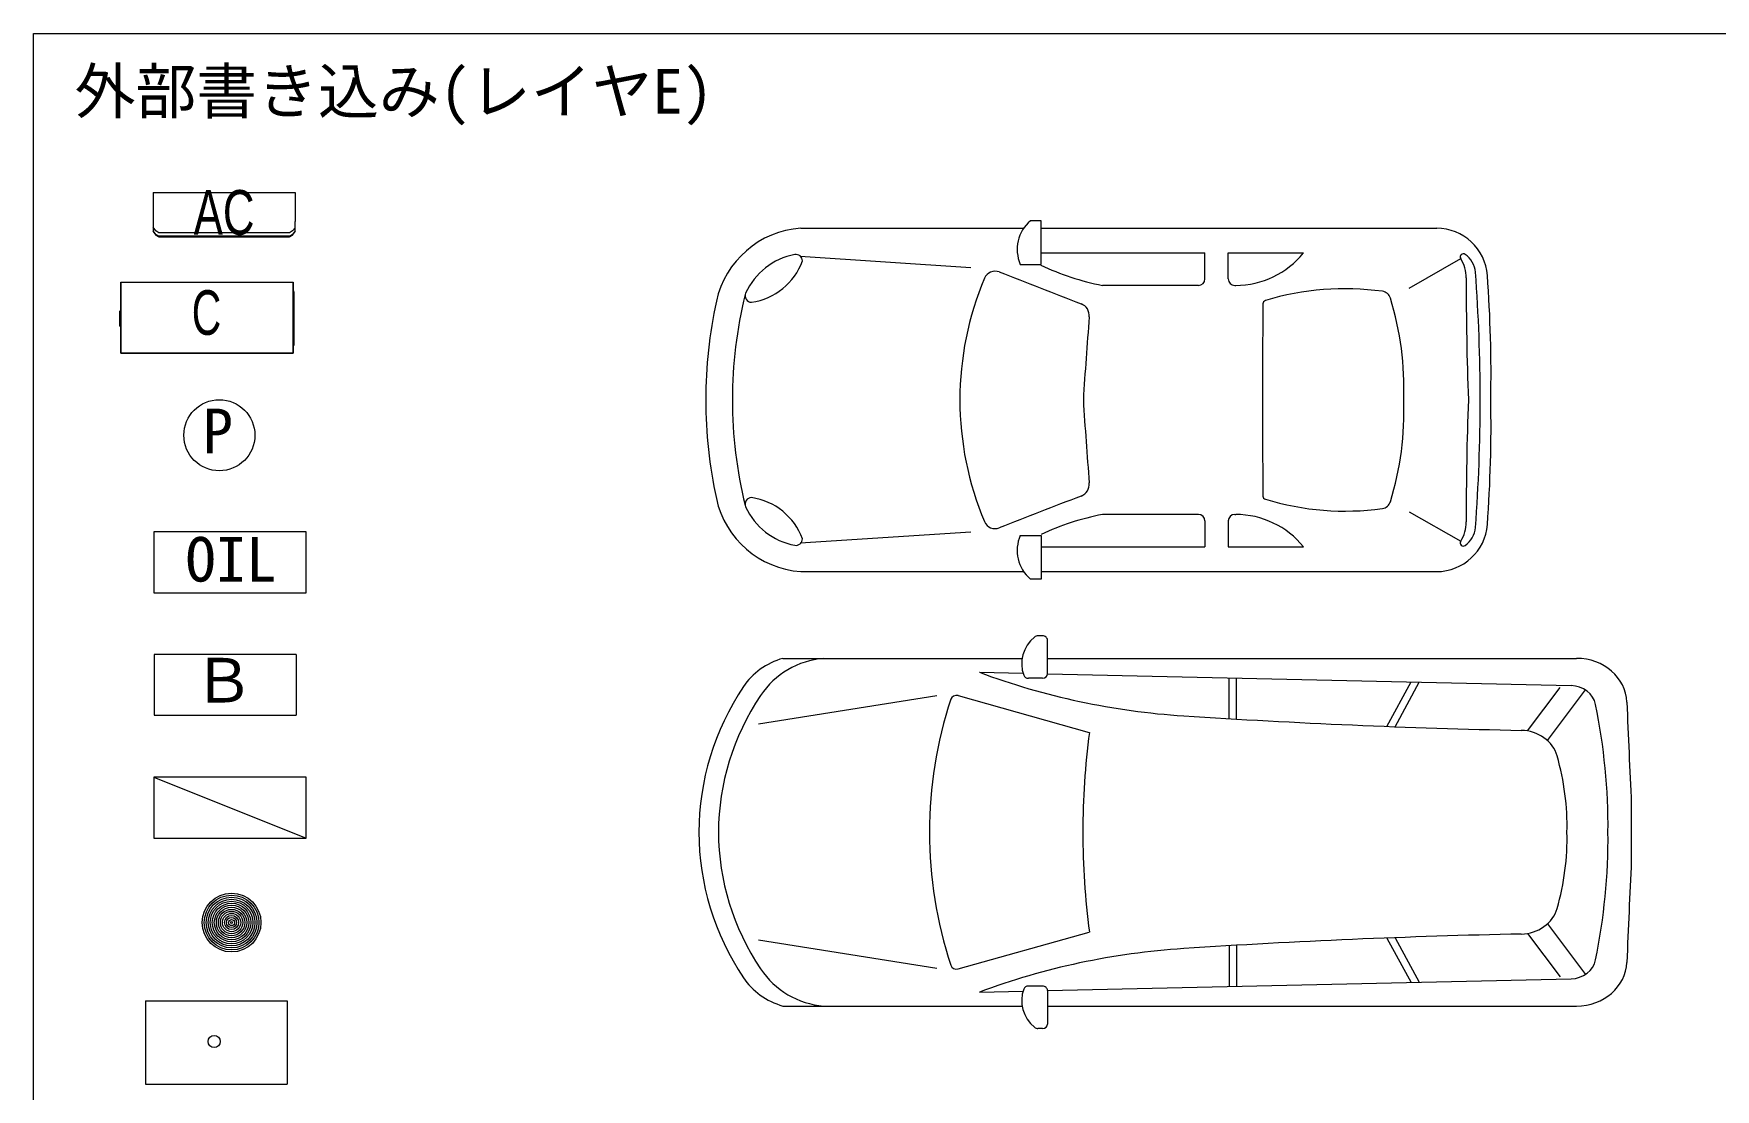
# Model space of a CAD drawing. Units: millimetres at full size, sheet at 1:100. Extents: x -361910 to 68111, y -79207 to 22945.
# Drawn here: x 7453 to 15746, y -43067 to -37864 of the extents above; entities that cross this region are included whole.
import ezdxf
from ezdxf.enums import TextEntityAlignment as Align

# ---------------------------------------------------------------- set-up
doc = ezdxf.new("R2010")
doc.units = ezdxf.units.MM
doc.header["$LTSCALE"] = 100
doc.layers.add('0-D_寸法', color=4, linetype='Continuous', lineweight=9)
doc.layers.add('0-E_文字', color=4, linetype='Continuous', lineweight=9)
doc.styles.add('ＭＳ ゴシック', font='')
doc.styles.add('ＭＳ Ｐゴシック', font='')
doc.styles.get('ＭＳ ゴシック').set_extended_font_data('MS Gothic')
doc.styles.get('ＭＳ Ｐゴシック').set_extended_font_data('MS PGothic')

msp = doc.modelspace()

# ---------------------------------------------------------------- linework, layer by layer
at = {"layer": '0-D_寸法'}
for p, q in [((8042.7, -38786.5), (8042.7, -38817.9)), ((8742.7, -38820.7), (8742.7, -38789.2)), ((8042.7, -38838.9), (8056.1, -38856.4)), ((8071, -38844.8), (8056.1, -38835.4)), ((8071, -38862.3), (8056.1, -38852.9)), ((8056.1, -38856.4), (8071, -38865.8)), ((8392.7, -38844.8), (8071, -38844.8)), ((8392.7, -38862.3), (8071, -38862.3)), ((8071, -38865.8), (8392.7, -38865.8)), ((8714.4, -38844.8), (8392.7, -38844.8)), ((8714.4, -38862.3), (8392.7, -38862.3)), ((8392.7, -38865.8), (8714.4, -38865.8)), ((8729.4, -38835.4), (8714.4, -38844.8)), ((8729.4, -38852.9), (8714.4, -38862.3)), ((8714.4, -38865.8), (8729.4, -38856.4)), ((7883.1, -39089.9), (7883.9, -39089.2)), ((8733.1, -39089.9), (7883.1, -39089.9)), ((7883.1, -39438.6), (7883.1, -39089.9)), ((7883.9, -39089.2), (7883.9, -39439.2)), ((7883.9, -39089.2), (8732.4, -39089.2)), ((8732.4, -39439.2), (8732.4, -39089.2)), ((8732.4, -39089.2), (8733.1, -39089.9)), ((8733.1, -39089.9), (8733.1, -39438.6)), ((7879.1, -39232.1), (7881.9, -39228)), ((7879.1, -39302.4), (7879.1, -39232.1)), ((7881.9, -39306.5), (7879.1, -39302.4)), ((7881.5, -39231.3), (7883.1, -39230.7)), ((7883.1, -39303.8), (7881.5, -39303.1)), ((7883.1, -39227.6), (7881.9, -39228)), ((7881.9, -39306.5), (7883.1, -39306.9)), ((7883.1, -39438.6), (8733.1, -39438.6)), ((7883.9, -39439.2), (7883.1, -39438.6)), ((8732.4, -39439.2), (7883.9, -39439.2)), ((8733.1, -39438.6), (8732.4, -39439.2))]:
    msp.add_line(p, q, dxfattribs=at)
at = {"layer": '0-D_寸法', "color": 7, "lineweight": 18}
msp.add_lwpolyline([(7453.4, -37863.6), (22160.1, -37863.6), (22160.1, -49743.6), (7453.4, -49743.6)], close=True, dxfattribs=at)
at = {"layer": '0-D_寸法'}
for points in [[(8042.7, -38645.8), (8056.1, -38645.8), (8071, -38645.8), (8392.7, -38645.8), (8714.4, -38645.8), (8729.4, -38645.8), (8742.7, -38645.8)], [(8042.7, -38645.8), (8042.7, -38721.6), (8042.7, -38770.4), (8042.7, -38786.5)], [(8742.7, -38645.8), (8742.7, -38721.6), (8742.7, -38773.2), (8742.7, -38789.2)], [(8056.1, -38835.4), (8042.7, -38817.9), (8042.7, -38835.4)], [(8056.1, -38852.9), (8042.7, -38835.4), (8042.7, -38838.9)], [(8742.7, -38835.4), (8742.7, -38820.7), (8729.4, -38835.4)], [(8729.4, -38856.4), (8742.7, -38838.9), (8742.7, -38835.4), (8729.4, -38852.9)], [(8733.1, -39128.1), (8737.1, -39137.7), (8737.1, -39396.7), (8733.1, -39406.4)]]:
    msp.add_lwpolyline(points, dxfattribs=at)
at = {"layer": '0-E_文字'}
for p, q in [((12421.1, -38786.1), (12369.2, -38786.1)), ((11235.9, -38822.9), (12334.9, -38822.9)), ((12421.1, -38822.9), (14372, -38822.9)), ((12075, -39017.4), (11232.5, -38962.2)), ((12421.1, -38944.5), (13229.1, -38944.5)), ((13229.1, -39072.3), (13229.1, -38944.5)), ((14236.7, -39117.7), (14490.3, -38972.4)), ((13197.1, -39104.3), (12724.4, -39104.3)), ((13376, -39104.3), (13381.1, -39104.3)), ((13197.1, -40233.6), (12724.4, -40233.6)), ((13229.1, -40265.6), (13229.1, -40393.4)), ((13376, -40233.6), (13381.1, -40233.6)), ((14236.7, -40220.2), (14490.3, -40365.5)), ((12075, -40320.5), (11232.5, -40375.7)), ((12421.1, -40393.4), (13229.1, -40393.4)), ((11235.9, -40515), (12335.8, -40515)), ((12421.1, -40515), (14372, -40515)), ((12421.1, -40551.8), (12369.2, -40551.8)), ((12428.5, -40832), (12405.7, -40832)), ((12452.7, -41019.2), (12452.7, -40853.8)), ((8747.3, -40923), (8048.3, -40923)), ((8747.3, -40923), (8747.3, -41223)), ((11148.2, -40942.8), (12327.6, -40942.8)), ((12452.7, -40942.8), (15061.8, -40942.8)), ((12116.8, -41011.3), (12332.1, -41016.1)), ((12428.5, -41041.1), (12358.5, -41041.1)), ((12452.7, -41018.8), (15034.4, -41076.9)), ((13349.4, -41240.1), (13349.4, -41039)), ((13384.7, -41242.1), (13384.7, -41039.8)), ((11907.5, -41127.6), (11027.9, -41267.5)), ((12011.8, -41126), (12659.1, -41307.5)), ((14126.8, -41278), (14245.5, -41059.2)), ((14167.5, -41279.6), (14286.4, -41060.1)), ((14820.5, -41300.8), (14981.3, -41086.1)), ((14918.6, -41348.4), (15105.7, -41098.7)), ((8046.6, -41529.1), (8796.6, -41829.1)), ((15331.6, -41659.2), (15331.6, -41940)), ((12011.8, -42473.3), (12659.1, -42291.8)), ((14918.6, -42250.8), (15105.7, -42500.5)), ((11907.5, -42471.6), (11027.9, -42331.7)), ((13349.4, -42359.2), (13349.4, -42560.2)), ((13384.7, -42357.1), (13384.7, -42559.4)), ((14126.8, -42321.2), (14245.5, -42540.1)), ((14167.5, -42319.7), (14286.4, -42539.1)), ((14820.5, -42298.4), (14981.3, -42513.1)), ((12452.7, -42580.4), (15034.4, -42522.3)), ((12116.8, -42588), (12332.1, -42583.1)), ((12428.5, -42558.2), (12358.5, -42558.2)), ((12452.7, -42580), (12452.7, -42745.4)), ((11148.2, -42656.5), (12327.6, -42656.5)), ((12452.7, -42656.5), (15061.8, -42656.5)), ((12428.5, -42767.2), (12405.7, -42767.2))]:
    msp.add_line(p, q, dxfattribs=at)
for points in [[(12318.6, -39000.7), (12421.1, -39000.7), (12421.1, -38786.1)], [(13344, -39072.3), (13344, -38944.5), (13715.3, -38944.5)], [(13344, -40265.6), (13344, -40393.4), (13715.3, -40393.4)], [(12318.6, -40337.2), (12421.1, -40337.2), (12421.1, -40551.8)], [(8048.3, -40923), (8048.3, -41223), (8747.3, -41223)], [(8004.4, -42630.8), (8004.4, -43041.5), (8703.4, -43041.5)], [(8004.4, -42630.8), (8703.4, -42630.8), (8703.4, -43041.5)]]:
    msp.add_lwpolyline(points, dxfattribs=at)
for points in [[(8046.5, -40619.2), (8796.5, -40619.2), (8796.5, -40319.2), (8046.5, -40319.2)], [(8046.6, -41829.1), (8796.6, -41829.1), (8796.6, -41529.1), (8046.6, -41529.1)]]:
    msp.add_lwpolyline(points, close=True, dxfattribs=at)
for centre, radius in [((8369.2, -39843), 175.1), ((8429.4, -42244.9), 145), ((8429.4, -42244.9), 135), ((8429.4, -42244.9), 125), ((8429.4, -42244.9), 115), ((8429.4, -42244.9), 105), ((8429.4, -42244.9), 95), ((8429.4, -42244.9), 85), ((8429.4, -42244.9), 75), ((8429.4, -42244.9), 65), ((8429.4, -42244.9), 55), ((8429.4, -42244.9), 45), ((8429.4, -42244.9), 35), ((8429.4, -42244.9), 25), ((8429.4, -42244.9), 15), ((8429.4, -42244.9), 5), ((8343.6, -42831.5), 30)]:
    msp.add_circle(centre, radius, dxfattribs=at)
for centre, radius, start, end in [((12488, -38927.4), 184.6, 130.07032, 203.42776), ((11267.5, -39279.7), 457.9, 93.95761, 167.73028), ((14372, -39073.5), 250.6, 4.20612, 90), ((11267.5, -39279.7), 332.7, 100.53095, 155.63279), ((11212.5, -38984.1), 32, 0, 100.53095), ((13381.1, -38674.9), 429.4, 270, 321.11285), ((14503.4, -38964.2), 15.5, 55.3893, 212.00331), ((14338.4, -39067.3), 179.1, 359.88748, 32.00331), ((14444.9, -39048.9), 118.5, 4.31307, 55.3893), ((10947.7, -38874.7), 316.3, 278.32887, 339.76776), ((12194.3, -39090.9), 56.5, 68.55404, 157.13051), ((32243.6, 11948.2), 54779.3, 248.55404, 249.00674), ((12956.2, -37884.5), 1241.7, 244.3892, 259.23919), ((6224, -39668.9), 8362.8, 0, 4.31307), ((7972.7, -39544.1), 6667.2, 358.92742, 4.20612), ((13564.7, -39668.9), 1543.8, 157.13051, 180), ((13197.1, -39072.3), 32, 270, 0), ((13376, -39072.3), 32, 180, 270), ((13920, -40472.9), 1351.9, 82.17708, 106.89223), ((14097.4, -39181.7), 48.5, 17.09384, 82.17708), ((29604, -39097.3), 15086.6, 179.88748, 182.1716), ((13057.2, -39668.9), 2289.4, 167.73028, 180), ((13057.2, -39668.9), 2158.4, 166.08582, 180), ((10993.5, -39155.6), 32, 155.63279, 270), ((12595.7, -39254.3), 63.5, 355.20406, 69.00674), ((56457.7, -39668.9), 42945, 179.36797, 180), ((13532.1, -39195.4), 16.8, 106.89223, 179.36797), ((12696.1, -39612.6), 1514.6, 357.8677, 17.09384), ((30017.4, -40715.9), 17419.3, 175.20406, 176.55412), ((13057.2, -39668.9), 2289.4, 180, 192.26972), ((13057.2, -39668.9), 2158.4, 180, 193.91418), ((13564.7, -39668.9), 1543.8, 180, 202.86949), ((30017.4, -38621.9), 17419.3, 183.44588, 184.79594), ((56457.7, -39668.9), 42945, 180, 180.63203), ((12696.1, -39725.3), 1514.6, 342.90616, 2.1323), ((29604, -40240.6), 15086.6, 177.8284, 180.11252), ((6224, -39668.9), 8362.8, 355.68693, 0), ((7972.7, -39793.7), 6667.2, 355.79388, 1.07258), ((12595.7, -40083.6), 63.5, 290.99326, 4.79594), ((11267.5, -40058.2), 457.9, 192.26972, 266.04239), ((10993.5, -40182.2), 32, 90, 204.36721), ((11267.5, -40058.2), 332.7, 204.36721, 259.46905), ((10947.7, -40463.2), 316.3, 20.23224, 81.67113), ((32243.6, -91286.1), 54779.3, 110.99326, 111.44596), ((13532.1, -40142.5), 16.8, 180.63203, 253.10777), ((13920, -38865), 1351.9, 253.10777, 277.82292), ((14097.4, -40156.2), 48.5, 277.82292, 342.90616), ((12194.3, -40247), 56.5, 202.86949, 291.44596), ((12956.2, -41453.4), 1241.7, 100.76081, 115.52823), ((13197.1, -40265.6), 32, 0, 90), ((13376, -40265.6), 32, 90, 180), ((13381.1, -40663), 429.4, 38.88715, 90), ((14372, -40264.4), 250.6, 270, 355.79388), ((14338.4, -40270.6), 179.1, 327.99669, 0.11252), ((14444.9, -40289), 118.5, 304.6107, 355.68693), ((11212.5, -40353.8), 32, 259.46905, 0), ((12488, -40410.5), 184.6, 156.57224, 229.92968), ((14503.4, -40373.7), 15.5, 147.99669, 304.6107), ((11383.1, -41356), 414.7, 94.74022, 146.22898), ((11383.1, -42243.2), 414.7, 213.77102, 265.25978)]:
    msp.add_arc(centre, radius, start, end, dxfattribs=at)
for centre, major_axis, start_param, end_param in [((12525.1, -40969.6), (199.7, 0), 2.319119, 3.461402), ((12405.7, -40853.8), (24.2, 0), 1.570796, 2.319119), ((12428.5, -40853.8), (24.2, 0), 6.283185, 7.853982), ((11255.9, -41244.6), (352.2, 0), 1.88162, 2.603899), ((15061.8, -41166.1), (248.1, 0), 0.03636, 1.570796), ((13358.6, -38314.9), (3243.2, 0), 4.319457, 4.640207), ((12358.5, -41019.2), (24.2, 0), 3.461402, 4.712389), ((12428.5, -41019.2), (24.2, 0), 4.712389, 6.283185), ((12290.1, -41799.6), (1556.3, 0), 2.603899, 3.141593), ((12282.9, -41799.6), (1452.5, 0), 2.599822, 3.141593), ((12003.8, -41151.6), (29.5, 0), 1.29799, 2.857799), ((15031.3, -41190.5), (126.2, 0), 0.182471, 1.545802), ((14472.6, -41799.6), (2601.2, 0), 2.857799, 3.141593), ((11520.1, -41773.6), (3696.7, 0), 6.275355, 6.465656), ((112127, -37988.3), (96881.2, 0), 3.177952, 3.183705), ((15586.5, -10584), (34135.7, 0), 4.640207, 4.689026), ((14784.7, -41466.2), (187.3, 0), 0.253717, 1.547433), ((17348.6, -41799.6), (4721.2, 0), 3.02551, 3.141593), ((13490.5, -41768.3), (1524.3, 0), 6.260326, 6.536903), ((12290.1, -41799.6), (1556.3, 0), 3.141593, 3.679287), ((12282.9, -41799.6), (1452.5, 0), 3.141593, 3.683363), ((14472.6, -41799.6), (2601.2, 0), 3.141593, 3.425386), ((17348.6, -41799.6), (4721.2, 0), 3.141593, 3.257675), ((13490.5, -41831), (1524.3, 0), 6.029468, 6.306044), ((11520.1, -41825.7), (3696.7, 0), 6.100715, 6.291016), ((112127, -45610.9), (96881.2, 0), 3.09948, 3.105233), ((14784.7, -42133), (187.3, 0), 4.735752, 6.029468), ((13358.6, -45284.4), (3243.2, 0), 1.642978, 1.963729), ((15586.5, -73015.3), (34135.7, 0), 1.59416, 1.642978), ((12003.8, -42447.7), (29.5, 0), 3.425386, 4.985195), ((15031.3, -42408.8), (126.2, 0), 4.737384, 6.100715), ((15061.8, -42433.2), (248.1, 0), 4.712389, 6.246826), ((11255.9, -42354.6), (352.2, 0), 3.679287, 4.401565), ((12525.1, -42629.6), (199.7, 0), 2.821783, 3.964066), ((12358.5, -42580), (24.2, 0), 1.570796, 2.821783), ((12428.5, -42580), (24.2, 0), 6.283185, 7.853982), ((12405.7, -42745.4), (24.2, 0), 3.964066, 4.712389), ((12428.5, -42745.4), (24.2, 0), 4.712389, 6.283185)]:
    msp.add_ellipse(centre, major_axis=major_axis, ratio=0.9, start_param=start_param, end_param=end_param, dxfattribs=at)

# ---------------------------------------------------------------- texts
at = {"layer": '0-D_寸法', "color": 7, "style": 'ＭＳ ゴシック'}
msp.add_text('外部書き込み(レイヤE)', height=219.9, dxfattribs=at).set_placement((7655.7, -38323.2), align=Align.BOTTOM_LEFT)
at = {"layer": '0-D_寸法', "color": 7, "style": 'ＭＳ Ｐゴシック'}
for s, width, p in [('AC', 0.75, (8242.7, -38920.6)), ('C', 0.7, (8233.1, -39414.2))]:
    msp.add_text(s, height=219.9, dxfattribs=dict(at, width=width)).set_placement(p, align=Align.BOTTOM_LEFT)
at = {"layer": '0-E_文字', "color": 7, "style": 'ＭＳ ゴシック'}
for s, p in [('P', (8287, -39997.4)), ('OIL', (8202, -40630.3)), ('Ｂ', (8240.2, -41226.5))]:
    msp.add_text(s, height=219.9, dxfattribs=at).set_placement(p, align=Align.BOTTOM_LEFT)

doc.saveas('drawing.dxf')
